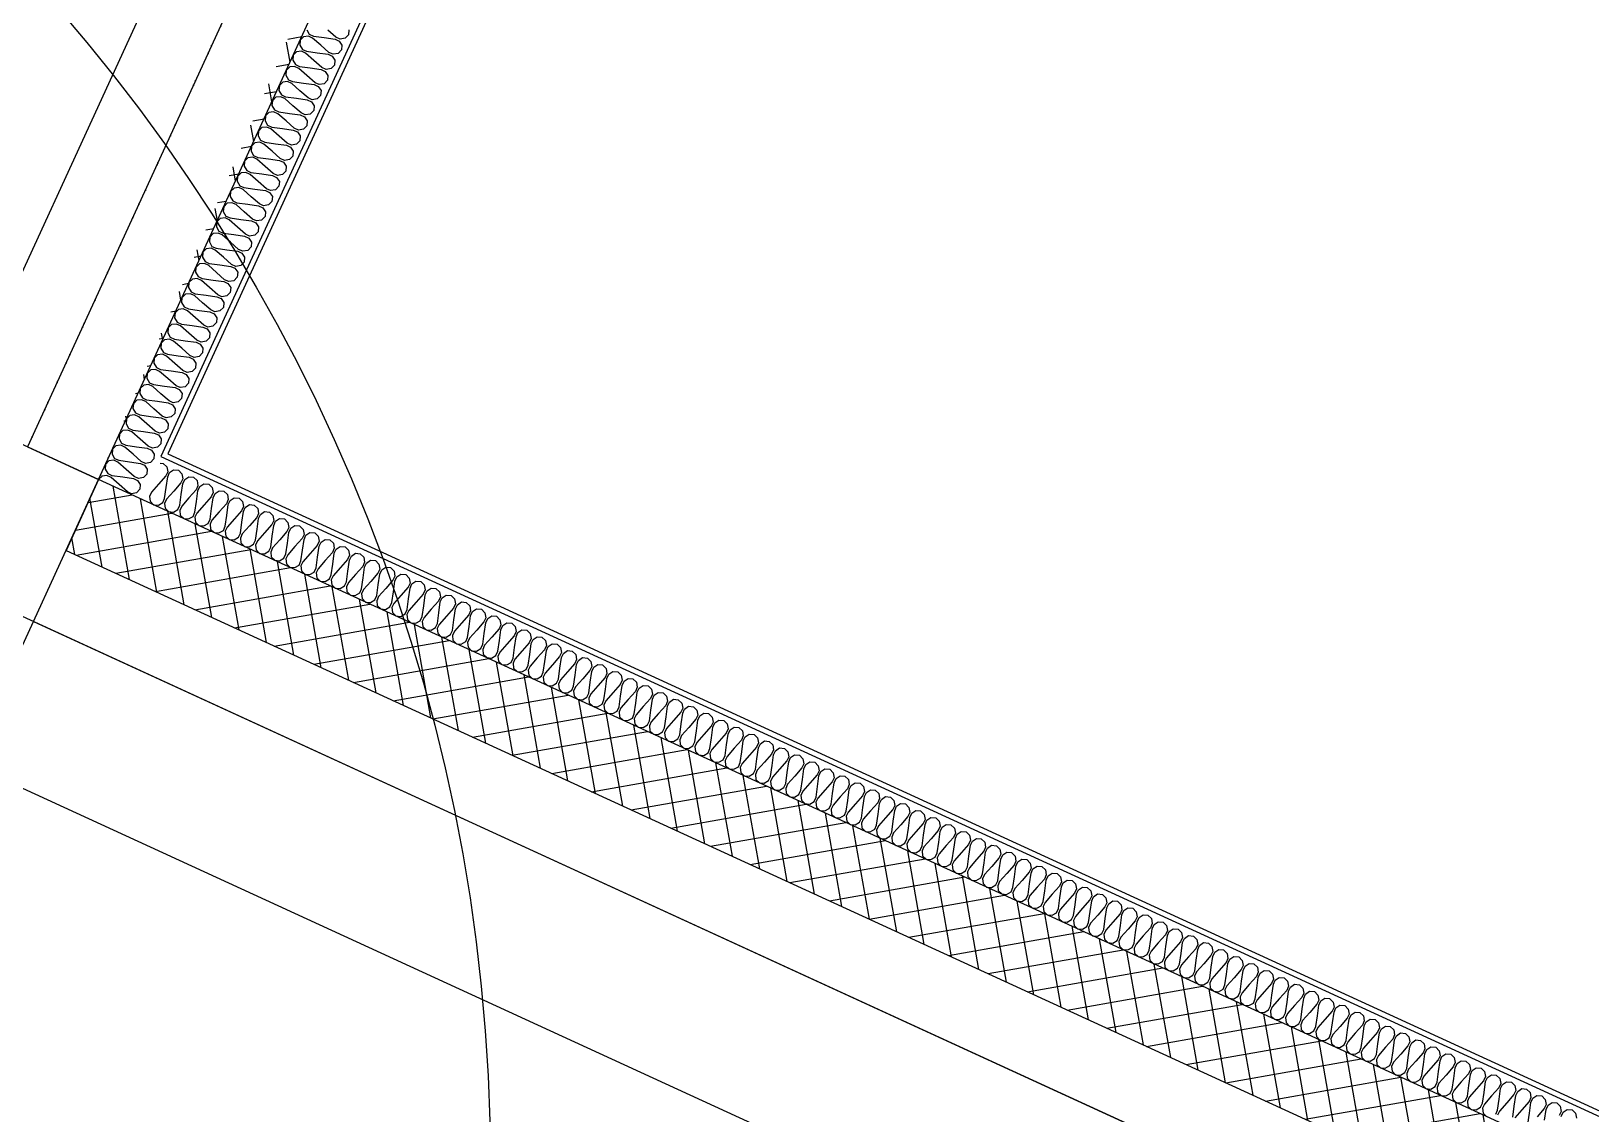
# Model space of a CAD drawing. Header units: millimetres. Extents: x -21000 to 567700, y 435000 to 850800.
# Drawn here: x 30918 to 33912, y 694439 to 696517 of the extents above; entities that cross this region are included whole.
import ezdxf
from ezdxf.xclip import XClip

# ---------------------------------------------------------------- set-up
doc = ezdxf.new("R2010")
doc.units = ezdxf.units.MM
doc.header["$LTSCALE"] = 700
doc.header["$XCLIPFRAME"] = 2
doc.linetypes.add('AB_Pbase$0$AB_Pbase$0$CEN', pattern=[62, 60, -1, 0, -1])
doc.layers.get('0').update_dxf_attribs({"color": 2})
for name, color, linetype in [('AB_Pbase$0$AB_Pbase$0$CEN', 1, 'AB_Pbase$0$AB_Pbase$0$CEN'), ('AB_Pbase$0$AB_Pbase$0$FIN', 6, 'Continuous'), ('AB_Pbase$0$AB_Pbase$0$INS', 8, 'Continuous'), ('AB_Pbase$0$HAT', 8, 'Continuous'), ('AB_Pbase$0$INS', 8, 'Continuous'), ('AB_Pbase$0$WAL', 3, 'Continuous'), ('AB_Pbase$0$세대창고area', 101, 'Continuous')]:
    doc.layers.add(name, color=color, linetype=linetype)

# ---------------------------------------------------------------- blocks, each defined once
blk = doc.blocks.new('AB_Pbase$0$AB_Pbase_지하1층_골조')
blk.add_line((30251.5, 695361.3), (39703.9, 691024))
for points in [[(33360.1, 701416.6), (30774.4, 695781.5)], [(30922, 695383.7), (39829, 691296.7)]]:
    blk.add_lwpolyline(points)
blk.add_lwpolyline([(30796.8, 695111.1), (31047.1, 695656.4), (30501.7, 695906.6), (30251.5, 695361.3)], close=True)
blk = doc.blocks.new('AB_Pbase')
at = {"layer": 'AB_Pbase$0$HAT'}
h = blk.add_hatch(dxfattribs=at)
h.set_pattern_fill('NET', color=256, scale=15, angle=100)
h.paths.add_polyline_path([(36540.9, 707988.9), (36677.2, 707926.4), (39221.2, 713470.6), (39084.9, 713533.1)], flags=17)
h.paths.add_polyline_path([(36427, 707381), (36290.6, 707443.6), (33746.7, 701899.4), (33883, 701836.8)], flags=17)
edge = h.paths.add_edge_path()
edge.add_line((44631.6, 725621.3), (44767.9, 725558.7))
edge.add_line((44767.9, 725558.7), (42265.6, 720105.4))
edge.add_line((42265.6, 720105.4), (42129.3, 720168))
edge.add_line((42129.3, 720168), (44631.6, 725621.3))
edge.add_line((41879.1, 719622.6), (39335.1, 714078.4))
edge.add_line((39335.1, 714078.4), (39471.4, 714015.9))
edge.add_line((39471.4, 714015.9), (42015.4, 719560.1))
edge.add_line((33632.8, 701291.5), (31047.1, 695656.4))
edge.add_line((31047.1, 695656.4), (33496.4, 701354.1))
edge.add_line((33496.4, 701354.1), (30910.7, 695719))
h = blk.add_hatch(dxfattribs=at)
h.set_pattern_fill('NET', color=256, scale=15, angle=100)
h.paths.add_polyline_path([(30984.5, 695520.1), (39891.6, 691433), (39954.1, 691569.4), (31047.1, 695656.4)])
at = {"layer": 'AB_Pbase$0$AB_Pbase$0$CEN'}
for p, q in [((48643.3, 734723.8), (30212, 694556)), ((28530, 696481.3), (42347.5, 690141.1))]:
    blk.add_line(p, q, dxfattribs=at)
at = {"layer": 'AB_Pbase$0$AB_Pbase$0$FIN'}
for points in [[(46517.9, 729156.7), (31166.4, 695700.7), (40000.8, 691647), (42548.9, 697200.3)], [(46527, 729152.6), (31179.7, 695705.6), (39995.9, 691660.2), (42539.8, 697204.4)]]:
    blk.add_lwpolyline(points, dxfattribs=at)
at = {"layer": 'AB_Pbase$0$AB_Pbase$0$INS'}
for points in [[(31165.4, 695687.9), (31171.3, 695687.4), (31178, 695680.8), (31179.7, 695671.2), (31176.1, 695663.2), (31162.3, 695647.6), (31148.5, 695631.9), (31144.8, 695623.9), (31145.8, 695614.6), (31152.5, 695608), (31161.8, 695607.3), (31170.3, 695612.2), (31173.9, 695620.2), (31176.8, 695640.9), (31179.7, 695661.6), (31183.4, 695669.6), (31191.1, 695674.8), (31200.4, 695674.1), (31207.1, 695667.5), (31208.8, 695657.9), (31205.2, 695649.9), (31191.4, 695634.2), (31177.6, 695618.5), (31173.9, 695610.5), (31174.9, 695601.3), (31181.6, 695594.7), (31190.9, 695593.9), (31199.3, 695598.9), (31203, 695606.9), (31205.9, 695627.5), (31208.8, 695648.2), (31212.5, 695656.2), (31220.2, 695661.5), (31229.5, 695660.7), (31236.2, 695654.2), (31237.9, 695644.5), (31234.2, 695636.5), (31220.4, 695620.9), (31206.7, 695605.2), (31203, 695597.2), (31204, 695587.9), (31210.7, 695581.3), (31220, 695580.6), (31228.4, 695585.5), (31232.1, 695593.5), (31235, 695614.2), (31237.9, 695634.9), (31241.5, 695642.9), (31249.2, 695648.1), (31258.6, 695647.4), (31265.2, 695640.8), (31267, 695631.2), (31263.3, 695623.2), (31249.5, 695607.5), (31235.7, 695591.8), (31232.1, 695583.9), (31233.1, 695574.6), (31239.8, 695568), (31249.1, 695567.2), (31257.5, 695572.2), (31261.2, 695580.2), (31264.1, 695600.9), (31267, 695621.5), (31270.6, 695629.5), (31278.3, 695634.8), (31287.7, 695634), (31294.3, 695627.5), (31296.1, 695617.9), (31292.4, 695609.9), (31278.6, 695594.2), (31264.8, 695578.5), (31261.2, 695570.5), (31262.2, 695561.2), (31268.8, 695554.7), (31278.2, 695553.9), (31286.6, 695558.8), (31290.3, 695566.8), (31293.2, 695587.5), (31296, 695608.2), (31299.7, 695616.2), (31307.4, 695621.5), (31316.7, 695620.7), (31323.4, 695614.1), (31325.2, 695604.5), (31321.5, 695596.5), (31307.7, 695580.8), (31293.9, 695565.2), (31290.2, 695557.2), (31291.3, 695547.9), (31297.9, 695541.3), (31307.3, 695540.5), (31315.7, 695545.5), (31319.4, 695553.5), (31322.2, 695574.2), (31325.1, 695594.8), (31328.8, 695602.8), (31336.5, 695608.1), (31345.8, 695607.3), (31352.5, 695600.8), (31354.3, 695591.2), (31350.6, 695583.2), (31336.8, 695567.5), (31323, 695551.8), (31319.3, 695543.8), (31320.3, 695534.5), (31327, 695528), (31336.3, 695527.2), (31344.8, 695532.1), (31348.4, 695540.1), (31351.3, 695560.8), (31354.2, 695581.5), (31357.9, 695589.5), (31365.6, 695594.8), (31374.9, 695594), (31381.6, 695587.4), (31383.3, 695577.8), (31379.7, 695569.8), (31365.9, 695554.1), (31352.1, 695538.5), (31348.4, 695530.5), (31349.4, 695521.2), (31356.1, 695514.6), (31365.4, 695513.9), (31373.9, 695518.8), (31377.5, 695526.8), (31380.4, 695547.5), (31383.3, 695568.2), (31387, 695576.1), (31394.7, 695581.4), (31404, 695580.7), (31410.7, 695574.1), (31412.4, 695564.5), (31408.7, 695556.5), (31395, 695540.8), (31381.2, 695525.1), (31377.5, 695517.1), (31378.5, 695507.9), (31385.2, 695501.3), (31394.5, 695500.5), (31402.9, 695505.4), (31406.6, 695513.4), (31409.5, 695534.1), (31412.4, 695554.8), (31416.1, 695562.8), (31423.8, 695568.1), (31433.1, 695567.3), (31439.7, 695560.7), (31441.5, 695551.1), (31437.8, 695543.1), (31424, 695527.5), (31410.2, 695511.8), (31406.6, 695503.8), (31407.6, 695494.5), (31414.3, 695487.9), (31423.6, 695487.2), (31432, 695492.1), (31435.7, 695500.1), (31438.6, 695520.8), (31441.5, 695541.5), (31445.1, 695549.5), (31452.8, 695554.7), (31462.2, 695554), (31468.8, 695547.4), (31470.6, 695537.8), (31466.9, 695529.8), (31453.1, 695514.1), (31439.3, 695498.4), (31435.7, 695490.4), (31436.7, 695481.2), (31443.3, 695474.6), (31452.7, 695473.8), (31461.1, 695478.8), (31464.8, 695486.8), (31467.7, 695507.4), (31470.6, 695528.1), (31474.2, 695536.1), (31481.9, 695541.4), (31491.3, 695540.6), (31497.9, 695534), (31499.7, 695524.4), (31496, 695516.4), (31482.2, 695500.8), (31468.4, 695485.1), (31464.7, 695477.1), (31465.8, 695467.8), (31472.4, 695461.2), (31481.8, 695460.5), (31490.2, 695465.4), (31493.9, 695473.4), (31496.7, 695494.1), (31499.6, 695514.8), (31503.3, 695522.8), (31511, 695528), (31520.3, 695527.3), (31527, 695520.7), (31528.8, 695511.1), (31525.1, 695503.1), (31511.3, 695487.4), (31497.5, 695471.7), (31493.8, 695463.7), (31494.9, 695454.5), (31501.5, 695447.9), (31510.9, 695447.1), (31519.3, 695452.1), (31522.9, 695460.1), (31525.8, 695480.7), (31528.7, 695501.4), (31532.4, 695509.4), (31540.1, 695514.7), (31549.4, 695513.9), (31556.1, 695507.4), (31557.8, 695497.7), (31554.2, 695489.7), (31540.4, 695474.1), (31526.6, 695458.4), (31522.9, 695450.4), (31523.9, 695441.1), (31530.6, 695434.5), (31539.9, 695433.8), (31548.4, 695438.7), (31552, 695446.7), (31554.9, 695467.4), (31557.8, 695488.1), (31561.5, 695496.1), (31569.2, 695501.3), (31578.5, 695500.6), (31585.2, 695494), (31586.9, 695484.4), (31583.3, 695476.4), (31569.5, 695460.7), (31555.7, 695445), (31552, 695437.1), (31553, 695427.8), (31559.7, 695421.2), (31569, 695420.4), (31577.4, 695425.4), (31581.1, 695433.4), (31584, 695454.1), (31586.9, 695474.7), (31590.6, 695482.7), (31598.3, 695488), (31607.6, 695487.2), (31614.3, 695480.7), (31616, 695471.1), (31612.3, 695463.1), (31598.5, 695447.4), (31584.8, 695431.7), (31581.1, 695423.7), (31582.1, 695414.4), (31588.8, 695407.9), (31598.1, 695407.1), (31606.5, 695412), (31610.2, 695420), (31613.1, 695440.7), (31616, 695461.4), (31619.6, 695469.4), (31627.3, 695474.7), (31636.7, 695473.9), (31643.3, 695467.3), (31645.1, 695457.7), (31641.4, 695449.7), (31627.6, 695434), (31613.8, 695418.4), (31610.2, 695410.4), (31611.2, 695401.1), (31617.9, 695394.5), (31627.2, 695393.7), (31635.6, 695398.7), (31639.3, 695406.7), (31642.2, 695427.4), (31645.1, 695448), (31648.7, 695456), (31656.4, 695461.3), (31665.8, 695460.5), (31672.4, 695454), (31674.2, 695444.4), (31670.5, 695436.4), (31656.7, 695420.7), (31642.9, 695405), (31639.2, 695397), (31640.3, 695387.7), (31646.9, 695381.2), (31656.3, 695380.4), (31664.7, 695385.3), (31668.4, 695393.3), (31671.3, 695414), (31674.1, 695434.7), (31677.8, 695442.7), (31685.5, 695448), (31694.8, 695447.2), (31701.5, 695440.6), (31703.3, 695431), (31699.6, 695423), (31685.8, 695407.3), (31672, 695391.7), (31668.3, 695383.7), (31669.4, 695374.4), (31676, 695367.8), (31685.4, 695367.1), (31693.8, 695372), (31697.5, 695380), (31700.3, 695400.7), (31703.2, 695421.3), (31706.9, 695429.3), (31714.6, 695434.6), (31723.9, 695433.9), (31730.6, 695427.3), (31732.3, 695417.7), (31728.7, 695409.7), (31714.9, 695394), (31701.1, 695378.3), (31697.4, 695370.3), (31698.4, 695361.1), (31705.1, 695354.5), (31714.4, 695353.7), (31722.9, 695358.6), (31726.5, 695366.6), (31729.4, 695387.3), (31732.3, 695408), (31736, 695416), (31743.7, 695421.3), (31753, 695420.5), (31759.7, 695413.9), (31761.4, 695404.3), (31757.8, 695396.3), (31744, 695380.7), (31730.2, 695365), (31726.5, 695357), (31727.5, 695347.7), (31734.2, 695341.1), (31743.5, 695340.4), (31752, 695345.3), (31755.6, 695353.3), (31758.5, 695374), (31761.4, 695394.7), (31765.1, 695402.7), (31772.8, 695407.9), (31782.1, 695407.2), (31788.8, 695400.6), (31790.5, 695391), (31786.8, 695383), (31773.1, 695367.3), (31759.3, 695351.6), (31755.6, 695343.6), (31756.6, 695334.4), (31763.3, 695327.8), (31772.6, 695327), (31781, 695332), (31784.7, 695340), (31787.6, 695360.6), (31790.5, 695381.3), (31794.2, 695389.3), (31801.8, 695394.6), (31811.2, 695393.8), (31817.8, 695387.2), (31819.6, 695377.6), (31815.9, 695369.6), (31802.1, 695354), (31788.3, 695338.3), (31784.7, 695330.3), (31785.7, 695321), (31792.4, 695314.4), (31801.7, 695313.7), (31810.1, 695318.6), (31813.8, 695326.6), (31816.7, 695347.3), (31819.6, 695368), (31823.2, 695376), (31830.9, 695381.2), (31840.3, 695380.5), (31846.9, 695373.9), (31848.7, 695364.3), (31845, 695356.3), (31831.2, 695340.6), (31817.4, 695324.9), (31813.8, 695316.9), (31814.8, 695307.7), (31821.4, 695301.1), (31830.8, 695300.3), (31839.2, 695305.3), (31842.9, 695313.3), (31845.8, 695333.9), (31848.6, 695354.6), (31852.3, 695362.6), (31860, 695367.9), (31869.4, 695367.1), (31876, 695360.5), (31877.8, 695350.9), (31874.1, 695342.9), (31860.3, 695327.3), (31846.5, 695311.6), (31842.8, 695303.6), (31843.9, 695294.3), (31850.5, 695287.7), (31859.9, 695287), (31868.3, 695291.9), (31872, 695299.9), (31874.8, 695320.6), (31877.7, 695341.3), (31881.4, 695349.3), (31889.1, 695354.5), (31898.4, 695353.8), (31905.1, 695347.2), (31906.9, 695337.6), (31903.2, 695329.6), (31889.4, 695313.9), (31875.6, 695298.2), (31871.9, 695290.3), (31872.9, 695281), (31879.6, 695274.4), (31888.9, 695273.6), (31897.4, 695278.6), (31901, 695286.6), (31903.9, 695307.3), (31906.8, 695327.9), (31910.5, 695335.9), (31918.2, 695341.2), (31927.5, 695340.4), (31934.2, 695333.9), (31935.9, 695324.3), (31932.3, 695316.3), (31918.5, 695300.6), (31904.7, 695284.9), (31901, 695276.9), (31902, 695267.6), (31908.7, 695261.1), (31918, 695260.3), (31926.5, 695265.2), (31930.1, 695273.2), (31933, 695293.9), (31935.9, 695314.6), (31939.6, 695322.6), (31947.3, 695327.9), (31956.6, 695327.1), (31963.3, 695320.5), (31965, 695310.9), (31961.4, 695302.9), (31947.6, 695287.2), (31933.8, 695271.6), (31930.1, 695263.6), (31931.1, 695254.3), (31937.8, 695247.7), (31947.1, 695246.9), (31955.5, 695251.9), (31959.2, 695259.9), (31962.1, 695280.6), (31965, 695301.2), (31968.7, 695309.2), (31976.4, 695314.5), (31985.7, 695313.7), (31992.4, 695307.2), (31994.1, 695297.6), (31990.4, 695289.6), (31976.6, 695273.9), (31962.8, 695258.2), (31959.2, 695250.2), (31960.2, 695240.9), (31966.9, 695234.4), (31976.2, 695233.6), (31984.6, 695238.5), (31988.3, 695246.5), (31991.2, 695267.2), (31994.1, 695287.9), (31997.7, 695295.9), (32005.4, 695301.2), (32014.8, 695300.4), (32021.4, 695293.8), (32023.2, 695284.2), (32019.5, 695276.2), (32005.7, 695260.5), (31991.9, 695244.9), (31988.3, 695236.9), (31989.3, 695227.6), (31996, 695221), (32005.3, 695220.3), (32013.7, 695225.2), (32017.4, 695233.2), (32020.3, 695253.9), (32023.2, 695274.5), (32026.8, 695282.5), (32034.5, 695287.8), (32043.9, 695287.1), (32050.5, 695280.5), (32052.3, 695270.9), (32048.6, 695262.9), (32034.8, 695247.2), (32021, 695231.5), (32017.3, 695223.5), (32018.4, 695214.3), (32025, 695207.7), (32034.4, 695206.9), (32042.8, 695211.8), (32046.5, 695219.8), (32049.4, 695240.5), (32052.2, 695261.2), (32055.9, 695269.2), (32063.6, 695274.5), (32072.9, 695273.7), (32079.6, 695267.1), (32081.4, 695257.5), (32077.7, 695249.5), (32063.9, 695233.9), (32050.1, 695218.2), (32046.4, 695210.2), (32047.5, 695200.9), (32054.1, 695194.3), (32063.5, 695193.6), (32071.9, 695198.5), (32075.5, 695206.5), (32078.4, 695227.2), (32081.3, 695247.9), (32085, 695255.9), (32092.7, 695261.1), (32102, 695260.4), (32108.7, 695253.8), (32110.4, 695244.2), (32106.8, 695236.2), (32093, 695220.5), (32079.2, 695204.8), (32075.5, 695196.8), (32076.5, 695187.6), (32083.2, 695181), (32092.5, 695180.2), (32101, 695185.2), (32104.6, 695193.2), (32107.5, 695213.8), (32110.4, 695234.5), (32114.1, 695242.5), (32121.8, 695247.8), (32131.1, 695247), (32137.8, 695240.4), (32139.5, 695230.8), (32135.9, 695222.8), (32122.1, 695207.2), (32108.3, 695191.5), (32104.6, 695183.5), (32105.6, 695174.2), (32112.3, 695167.6), (32121.6, 695166.9), (32130, 695171.8), (32133.7, 695179.8), (32136.6, 695200.5), (32139.5, 695221.2), (32143.2, 695229.2), (32150.9, 695234.4), (32160.2, 695233.7), (32166.9, 695227.1), (32168.6, 695217.5), (32164.9, 695209.5), (32151.1, 695193.8), (32137.4, 695178.1), (32133.7, 695170.1), (32134.7, 695160.9), (32141.4, 695154.3), (32150.7, 695153.5), (32159.1, 695158.5), (32162.8, 695166.5), (32165.7, 695187.1), (32168.6, 695207.8), (32172.2, 695215.8), (32179.9, 695221.1), (32189.3, 695220.3), (32195.9, 695213.7), (32197.7, 695204.1), (32194, 695196.1), (32180.2, 695180.5), (32166.4, 695164.8), (32162.8, 695156.8), (32163.8, 695147.5), (32170.5, 695140.9), (32179.8, 695140.2), (32188.2, 695145.1), (32191.9, 695153.1), (32194.8, 695173.8), (32197.7, 695194.5), (32201.3, 695202.5), (32209, 695207.7), (32218.4, 695207), (32225, 695200.4), (32226.8, 695190.8), (32223.1, 695182.8), (32209.3, 695167.1), (32195.5, 695151.4), (32191.9, 695143.5), (32192.9, 695134.2), (32199.5, 695127.6), (32208.9, 695126.8), (32217.3, 695131.8), (32221, 695139.8), (32223.9, 695160.5), (32226.7, 695181.1), (32230.4, 695189.1), (32238.1, 695194.4), (32247.4, 695193.6), (32254.1, 695187.1), (32255.9, 695177.5), (32252.2, 695169.5), (32238.4, 695153.8), (32224.6, 695138.1), (32220.9, 695130.1), (32222, 695120.8), (32228.6, 695114.3), (32238, 695113.5), (32246.4, 695118.4), (32250.1, 695126.4), (32252.9, 695147.1), (32255.8, 695167.8), (32259.5, 695175.8), (32267.2, 695181.1), (32276.5, 695180.3), (32283.2, 695173.7), (32284.9, 695164.1), (32281.3, 695156.1), (32267.5, 695140.4), (32253.7, 695124.8), (32250, 695116.8), (32251, 695107.5), (32257.7, 695100.9), (32267, 695100.1), (32275.5, 695105.1), (32279.1, 695113.1), (32282, 695133.8), (32284.9, 695154.4), (32288.6, 695162.4), (32296.3, 695167.7), (32305.6, 695166.9), (32312.3, 695160.4), (32314, 695150.8), (32310.4, 695142.8), (32296.6, 695127.1), (32282.8, 695111.4), (32279.1, 695103.4), (32280.1, 695094.1), (32286.8, 695087.6), (32296.1, 695086.8), (32304.6, 695091.7), (32308.2, 695099.7), (32311.1, 695120.4), (32314, 695141.1), (32317.7, 695149.1), (32325.4, 695154.4), (32334.7, 695153.6), (32341.4, 695147), (32343.1, 695137.4), (32339.4, 695129.4), (32325.7, 695113.7), (32311.9, 695098.1), (32308.2, 695090.1), (32309.2, 695080.8), (32315.9, 695074.2), (32325.2, 695073.5), (32333.6, 695078.4), (32337.3, 695086.4), (32340.2, 695107.1), (32343.1, 695127.7), (32346.8, 695135.7), (32354.5, 695141), (32363.8, 695140.3), (32370.4, 695133.7), (32372.2, 695124.1), (32368.5, 695116.1), (32354.7, 695100.4), (32340.9, 695084.7), (32337.3, 695076.7), (32338.3, 695067.4), (32345, 695060.9), (32354.3, 695060.1), (32362.7, 695065), (32366.4, 695073), (32369.3, 695093.7), (32372.2, 695114.4), (32375.8, 695122.4), (32383.5, 695127.7), (32392.9, 695126.9), (32399.5, 695120.3), (32401.3, 695110.7), (32397.6, 695102.7), (32383.8, 695087.1), (32370, 695071.4), (32366.4, 695063.4), (32367.4, 695054.1), (32374, 695047.5), (32383.4, 695046.8), (32391.8, 695051.7), (32395.5, 695059.7), (32398.4, 695080.4), (32401.3, 695101.1), (32404.9, 695109.1), (32412.6, 695114.3), (32422, 695113.6), (32428.6, 695107), (32430.4, 695097.4), (32426.7, 695089.4), (32412.9, 695073.7), (32399.1, 695058), (32395.4, 695050), (32396.5, 695040.8), (32403.1, 695034.2), (32412.5, 695033.4), (32420.9, 695038.4), (32424.6, 695046.4), (32427.4, 695067), (32430.3, 695087.7), (32434, 695095.7), (32441.7, 695101), (32451, 695100.2), (32457.7, 695093.6), (32459.5, 695084), (32455.8, 695076), (32442, 695060.4), (32428.2, 695044.7), (32424.5, 695036.7), (32425.6, 695027.4), (32432.2, 695020.8), (32441.5, 695020.1), (32450, 695025), (32453.6, 695033), (32456.5, 695053.7), (32459.4, 695074.4), (32463.1, 695082.4), (32470.8, 695087.6), (32480.1, 695086.9), (32486.8, 695080.3), (32488.5, 695070.7), (32484.9, 695062.7), (32471.1, 695047), (32457.3, 695031.3), (32453.6, 695023.3), (32454.6, 695014.1), (32461.3, 695007.5), (32470.6, 695006.7), (32479.1, 695011.7), (32482.7, 695019.7), (32485.6, 695040.3), (32488.5, 695061), (32492.2, 695069), (32499.9, 695074.3), (32509.2, 695073.5), (32515.9, 695066.9), (32517.6, 695057.3), (32514, 695049.3), (32500.2, 695033.7), (32486.4, 695018), (32482.7, 695010), (32483.7, 695000.7), (32490.4, 694994.1), (32499.7, 694993.4), (32508.1, 694998.3), (32511.8, 695006.3), (32514.7, 695027), (32517.6, 695047.7), (32521.3, 695055.7), (32529, 695060.9), (32538.3, 695060.2), (32545, 695053.6), (32546.7, 695044), (32543, 695036), (32529.2, 695020.3), (32515.4, 695004.6), (32511.8, 694996.6), (32512.8, 694987.4), (32519.5, 694980.8), (32528.8, 694980), (32537.2, 694985), (32540.9, 694993), (32543.8, 695013.7), (32546.7, 695034.3), (32550.3, 695042.3), (32558, 695047.6), (32567.4, 695046.8), (32574, 695040.3), (32575.8, 695030.7), (32572.1, 695022.7), (32558.3, 695007), (32544.5, 694991.3), (32540.9, 694983.3), (32541.9, 694974), (32548.6, 694967.5), (32557.9, 694966.7), (32566.3, 694971.6), (32570, 694979.6), (32572.9, 695000.3), (32575.8, 695021), (32579.4, 695029), (32587.1, 695034.3), (32596.5, 695033.5), (32603.1, 695026.9), (32604.9, 695017.3), (32601.2, 695009.3), (32587.4, 694993.6), (32573.6, 694978), (32569.9, 694970), (32571, 694960.7), (32577.6, 694954.1), (32587, 694953.3), (32595.4, 694958.3), (32599.1, 694966.3), (32602, 694987), (32604.8, 695007.6), (32608.5, 695015.6), (32616.2, 695020.9), (32625.5, 695020.1), (32632.2, 695013.6), (32634, 695004), (32630.3, 694996), (32616.5, 694980.3), (32602.7, 694964.6), (32599, 694956.6), (32600.1, 694947.3), (32606.7, 694940.8), (32616.1, 694940), (32624.5, 694944.9), (32628.2, 694952.9), (32631, 694973.6), (32633.9, 694994.3), (32637.6, 695002.3), (32645.3, 695007.6), (32654.6, 695006.8), (32661.3, 695000.2), (32663, 694990.6), (32659.4, 694982.6), (32645.6, 694966.9), (32631.8, 694951.3), (32628.1, 694943.3), (32629.1, 694934), (32635.8, 694927.4), (32645.1, 694926.7), (32653.6, 694931.6), (32657.2, 694939.6), (32660.1, 694960.3), (32663, 694980.9), (32666.7, 694988.9), (32674.4, 694994.2), (32683.7, 694993.5), (32690.4, 694986.9), (32692.1, 694977.3), (32688.5, 694969.3), (32674.7, 694953.6), (32660.9, 694937.9), (32657.2, 694929.9), (32658.2, 694920.6), (32664.9, 694914.1), (32674.2, 694913.3), (32682.6, 694918.2), (32686.3, 694926.2), (32689.2, 694946.9), (32692.1, 694967.6), (32695.8, 694975.6), (32703.5, 694980.9), (32712.8, 694980.1), (32719.5, 694973.5), (32721.2, 694963.9), (32717.5, 694955.9), (32703.7, 694940.3), (32690, 694924.6), (32686.3, 694916.6), (32687.3, 694907.3), (32694, 694900.7), (32703.3, 694900), (32711.7, 694904.9), (32715.4, 694912.9), (32718.3, 694933.6), (32721.2, 694954.3), (32724.8, 694962.3), (32732.5, 694967.5), (32741.9, 694966.8), (32748.5, 694960.2), (32750.3, 694950.6), (32746.6, 694942.6), (32732.8, 694926.9), (32719, 694911.2), (32715.4, 694903.2), (32716.4, 694894), (32723.1, 694887.4), (32732.4, 694886.6), (32740.8, 694891.6), (32744.5, 694899.6), (32747.4, 694920.2), (32750.3, 694940.9), (32753.9, 694948.9), (32761.6, 694954.2), (32771, 694953.4), (32777.6, 694946.8), (32779.4, 694937.2), (32775.7, 694929.2), (32761.9, 694913.6), (32748.1, 694897.9), (32744.5, 694889.9), (32745.5, 694880.6), (32752.1, 694874), (32761.5, 694873.3), (32769.9, 694878.2), (32773.6, 694886.2), (32776.5, 694906.9), (32779.3, 694927.6), (32783, 694935.6), (32790.7, 694940.8), (32800, 694940.1), (32806.7, 694933.5), (32808.5, 694923.9), (32804.8, 694915.9), (32791, 694900.2), (32777.2, 694884.5), (32773.5, 694876.5), (32774.6, 694867.3), (32781.2, 694860.7), (32790.6, 694859.9), (32799, 694864.9), (32802.7, 694872.9), (32805.5, 694893.5), (32808.4, 694914.2), (32812.1, 694922.2), (32819.8, 694927.5), (32829.1, 694926.7), (32835.8, 694920.1), (32837.6, 694910.5), (32833.9, 694902.5), (32820.1, 694886.9), (32806.3, 694871.2), (32802.6, 694863.2), (32803.6, 694853.9), (32810.3, 694847.3), (32819.6, 694846.6), (32828.1, 694851.5), (32831.7, 694859.5), (32834.6, 694880.2), (32837.5, 694900.9), (32841.2, 694908.9), (32848.9, 694914.1), (32858.2, 694913.4), (32864.9, 694906.8), (32866.6, 694897.2), (32863, 694889.2), (32849.2, 694873.5), (32835.4, 694857.8), (32831.7, 694849.8), (32832.7, 694840.6), (32839.4, 694834), (32848.7, 694833.2), (32857.2, 694838.2), (32860.8, 694846.2), (32863.7, 694866.9), (32866.6, 694887.5), (32870.3, 694895.5), (32878, 694900.8), (32887.3, 694900), (32894, 694893.5), (32895.7, 694883.9), (32892, 694875.9), (32878.3, 694860.2), (32864.5, 694844.5), (32860.8, 694836.5), (32861.8, 694827.2), (32868.5, 694820.7), (32877.8, 694819.9), (32886.2, 694824.8), (32889.9, 694832.8), (32892.8, 694853.5), (32895.7, 694874.2), (32899.4, 694882.2), (32907.1, 694887.5), (32916.4, 694886.7), (32923.1, 694880.1), (32924.8, 694870.5), (32921.1, 694862.5), (32907.3, 694846.8), (32893.5, 694831.2), (32889.9, 694823.2), (32890.9, 694813.9), (32897.6, 694807.3), (32906.9, 694806.5), (32915.3, 694811.5), (32919, 694819.5), (32921.9, 694840.2), (32924.8, 694860.8), (32928.4, 694868.8), (32936.1, 694874.1), (32945.5, 694873.3), (32952.1, 694866.8), (32953.9, 694857.2), (32950.2, 694849.2), (32936.4, 694833.5), (32922.6, 694817.8), (32919, 694809.8), (32920, 694800.5), (32926.6, 694794), (32936, 694793.2), (32944.4, 694798.1), (32948.1, 694806.1), (32951, 694826.8), (32953.9, 694847.5), (32957.5, 694855.5), (32965.2, 694860.8), (32974.6, 694860), (32981.2, 694853.4), (32983, 694843.8), (32979.3, 694835.8), (32965.5, 694820.1), (32951.7, 694804.5), (32948, 694796.5), (32949.1, 694787.2), (32955.7, 694780.6), (32965.1, 694779.9), (32973.5, 694784.8), (32977.2, 694792.8), (32980, 694813.5), (32982.9, 694834.1), (32986.6, 694842.1), (32994.3, 694847.4), (33003.6, 694846.7), (33010.3, 694840.1), (33012.1, 694830.5), (33008.4, 694822.5), (32994.6, 694806.8), (32980.8, 694791.1), (32977.1, 694783.1), (32978.2, 694773.8), (32984.8, 694767.3), (32994.2, 694766.5), (33002.6, 694771.4), (33006.2, 694779.4), (33009.1, 694800.1), (33012, 694820.8), (33015.7, 694828.8), (33023.4, 694834.1), (33032.7, 694833.3), (33039.4, 694826.7), (33041.1, 694817.1), (33037.5, 694809.1), (33023.7, 694793.4), (33009.9, 694777.8), (33006.2, 694769.8), (33007.2, 694760.5), (33013.9, 694753.9), (33023.2, 694753.2), (33031.7, 694758.1), (33035.3, 694766.1), (33038.2, 694786.8), (33041.1, 694807.5), (33044.8, 694815.5), (33052.5, 694820.7), (33061.8, 694820), (33068.5, 694813.4), (33070.2, 694803.8), (33066.6, 694795.8), (33052.8, 694780.1), (33039, 694764.4), (33035.3, 694756.4), (33036.3, 694747.2), (33043, 694740.6), (33052.3, 694739.8), (33060.7, 694744.8), (33064.4, 694752.8), (33067.3, 694773.4), (33070.2, 694794.1), (33073.9, 694802.1), (33081.6, 694807.4), (33090.9, 694806.6), (33097.6, 694800), (33099.3, 694790.4), (33095.6, 694782.4), (33081.8, 694766.8), (33068.1, 694751.1), (33064.4, 694743.1), (33065.4, 694733.8), (33072.1, 694727.2), (33081.4, 694726.5), (33089.8, 694731.4), (33093.5, 694739.4), (33096.4, 694760.1), (33099.3, 694780.8), (33102.9, 694788.8), (33110.6, 694794), (33120, 694793.3), (33126.6, 694786.7), (33128.4, 694777.1), (33124.7, 694769.1), (33110.9, 694753.4), (33097.1, 694737.7), (33093.5, 694729.7), (33094.5, 694720.5), (33101.2, 694713.9), (33110.5, 694713.1), (33118.9, 694718.1), (33122.6, 694726.1), (33125.5, 694746.7), (33128.4, 694767.4), (33132, 694775.4), (33139.7, 694780.7), (33149.1, 694779.9), (33155.7, 694773.3), (33157.5, 694763.7), (33153.8, 694755.7), (33140, 694740.1), (33126.2, 694724.4), (33122.5, 694716.4), (33123.6, 694707.1), (33130.2, 694700.5), (33139.6, 694699.8), (33148, 694704.7), (33151.7, 694712.7), (33154.6, 694733.4), (33157.4, 694754.1), (33161.1, 694762.1), (33168.8, 694767.3), (33178.1, 694766.6), (33184.8, 694760), (33186.6, 694750.4), (33182.9, 694742.4), (33169.1, 694726.7), (33155.3, 694711), (33151.6, 694703), (33152.7, 694693.8), (33159.3, 694687.2), (33168.7, 694686.4), (33177.1, 694691.4), (33180.8, 694699.4), (33183.6, 694720), (33186.5, 694740.7), (33190.2, 694748.7), (33197.9, 694754), (33207.2, 694753.2), (33213.9, 694746.7), (33215.6, 694737.1), (33212, 694729.1), (33198.2, 694713.4), (33184.4, 694697.7), (33180.7, 694689.7), (33181.7, 694680.4), (33188.4, 694673.9), (33197.7, 694673.1), (33206.2, 694678), (33209.8, 694686), (33212.7, 694706.7), (33215.6, 694727.4), (33219.3, 694735.4), (33227, 694740.7), (33236.3, 694739.9), (33243, 694733.3), (33244.7, 694723.7), (33241.1, 694715.7), (33227.3, 694700), (33213.5, 694684.4), (33209.8, 694676.4), (33210.8, 694667.1), (33217.5, 694660.5), (33226.8, 694659.7), (33235.3, 694664.7), (33238.9, 694672.7), (33241.8, 694693.4), (33244.7, 694714), (33248.4, 694722), (33256.1, 694727.3), (33265.4, 694726.5), (33272.1, 694720), (33273.8, 694710.4), (33270.1, 694702.4), (33256.4, 694686.7), (33242.6, 694671), (33238.9, 694663), (33239.9, 694653.7), (33246.6, 694647.2), (33255.9, 694646.4), (33264.3, 694651.3), (33268, 694659.3), (33270.9, 694680), (33273.8, 694700.7), (33277.5, 694708.7), (33285.1, 694714), (33294.5, 694713.2), (33301.1, 694706.6), (33302.9, 694697), (33299.2, 694689), (33285.4, 694673.3), (33271.6, 694657.7), (33268, 694649.7), (33269, 694640.4), (33275.7, 694633.8), (33285, 694633.1), (33293.4, 694638), (33297.1, 694646), (33300, 694666.7), (33302.9, 694687.3), (33306.5, 694695.3), (33314.2, 694700.6), (33323.6, 694699.9), (33330.2, 694693.3), (33332, 694683.7), (33328.3, 694675.7), (33314.5, 694660), (33300.7, 694644.3), (33297.1, 694636.3), (33298.1, 694627), (33304.7, 694620.5), (33314.1, 694619.7), (33322.5, 694624.6), (33326.2, 694632.6), (33329.1, 694653.3), (33331.9, 694674), (33335.6, 694682), (33343.3, 694687.3), (33352.7, 694686.5), (33359.3, 694679.9), (33361.1, 694670.3), (33357.4, 694662.3), (33343.6, 694646.6), (33329.8, 694631), (33326.1, 694623), (33327.2, 694613.7), (33333.8, 694607.1), (33343.2, 694606.4), (33351.6, 694611.3), (33355.3, 694619.3), (33358.1, 694640), (33361, 694660.7), (33364.7, 694668.7), (33372.4, 694673.9), (33381.7, 694673.2), (33388.4, 694666.6), (33390.2, 694657), (33386.5, 694649), (33372.7, 694633.3), (33358.9, 694617.6), (33355.2, 694609.6), (33356.3, 694600.4), (33362.9, 694593.8), (33372.2, 694593), (33380.7, 694598), (33384.3, 694606), (33387.2, 694626.6), (33390.1, 694647.3), (33393.8, 694655.3), (33401.5, 694660.6), (33410.8, 694659.8), (33417.5, 694653.2), (33419.2, 694643.6), (33415.6, 694635.6), (33401.8, 694620), (33388, 694604.3), (33384.3, 694596.3), (33385.3, 694587), (33392, 694580.4), (33401.3, 694579.7), (33409.8, 694584.6), (33413.4, 694592.6), (33416.3, 694613.3), (33419.2, 694634), (33422.9, 694642), (33430.6, 694647.2), (33439.9, 694646.5), (33446.6, 694639.9), (33448.3, 694630.3), (33444.7, 694622.3), (33430.9, 694606.6), (33417.1, 694590.9), (33413.4, 694582.9), (33414.4, 694573.7), (33421.1, 694567.1), (33430.4, 694566.3), (33438.8, 694571.3), (33442.5, 694579.3), (33445.4, 694599.9), (33448.3, 694620.6), (33452, 694628.6), (33459.7, 694633.9), (33469, 694633.1), (33475.7, 694626.5), (33477.4, 694616.9), (33473.7, 694608.9), (33459.9, 694593.3), (33446.1, 694577.6), (33442.5, 694569.6), (33443.5, 694560.3), (33450.2, 694553.7), (33459.5, 694553), (33467.9, 694557.9), (33471.6, 694565.9), (33474.5, 694586.6), (33477.4, 694607.3), (33481, 694615.3), (33488.7, 694620.5), (33498.1, 694619.8), (33504.7, 694613.2), (33506.5, 694603.6), (33502.8, 694595.6), (33489, 694579.9), (33475.2, 694564.2), (33471.6, 694556.2), (33472.6, 694547), (33479.3, 694540.4), (33488.6, 694539.6), (33497, 694544.6), (33500.7, 694552.6), (33503.6, 694573.2), (33506.5, 694593.9), (33510.1, 694601.9), (33517.8, 694607.2), (33527.2, 694606.4), (33533.8, 694599.9), (33535.6, 694590.3), (33531.9, 694582.3), (33518.1, 694566.6), (33504.3, 694550.9), (33500.6, 694542.9), (33501.7, 694533.6), (33508.3, 694527.1), (33517.7, 694526.3), (33526.1, 694531.2), (33529.8, 694539.2), (33532.7, 694559.9), (33535.5, 694580.6), (33539.2, 694588.6), (33546.9, 694593.9), (33556.2, 694593.1), (33562.9, 694586.5), (33564.7, 694576.9), (33561, 694568.9), (33547.2, 694553.2), (33533.4, 694537.6), (33529.7, 694529.6), (33530.8, 694520.3), (33537.4, 694513.7), (33546.8, 694512.9), (33555.2, 694517.9), (33558.8, 694525.9), (33561.7, 694546.6), (33564.6, 694567.2), (33568.3, 694575.2), (33576, 694580.5), (33585.3, 694579.7), (33592, 694573.2), (33593.7, 694563.6), (33590.1, 694555.6), (33576.3, 694539.9), (33562.5, 694524.2), (33558.8, 694516.2), (33559.8, 694506.9), (33566.5, 694500.4), (33575.8, 694499.6), (33584.3, 694504.5), (33587.9, 694512.5), (33590.8, 694533.2), (33593.7, 694553.9), (33597.4, 694561.9), (33605.1, 694567.2), (33614.4, 694566.4), (33621.1, 694559.8), (33622.8, 694550.2), (33619.2, 694542.2), (33605.4, 694526.5), (33591.6, 694510.9), (33587.9, 694502.9), (33588.9, 694493.6), (33595.6, 694487), (33604.9, 694486.3), (33613.3, 694491.2), (33617, 694499.2), (33619.9, 694519.9), (33622.8, 694540.5), (33626.5, 694548.5), (33634.2, 694553.8), (33643.5, 694553.1), (33650.2, 694546.5), (33651.9, 694536.9), (33648.2, 694528.9), (33634.4, 694513.2), (33620.7, 694497.5), (33617, 694489.5), (33618, 694480.2), (33624.7, 694473.7), (33634, 694472.9), (33642.4, 694477.8), (33646.1, 694485.8), (33649, 694506.5), (33651.9, 694527.2), (33655.5, 694535.2), (33663.2, 694540.5), (33672.6, 694539.7), (33679.2, 694533.1), (33681, 694523.5), (33677.3, 694515.5), (33663.5, 694499.8), (33649.7, 694484.2), (33646.1, 694476.2), (33647.1, 694466.9), (33653.8, 694460.3), (33663.1, 694459.6), (33671.5, 694464.5), (33675.2, 694472.5), (33678.1, 694493.2), (33681, 694513.9), (33684.6, 694521.9), (33692.3, 694527.1), (33701.7, 694526.4), (33708.3, 694519.8), (33710.1, 694510.2), (33706.4, 694502.2), (33692.6, 694486.5), (33678.8, 694470.8), (33675.2, 694462.8), (33676.2, 694453.6), (33682.8, 694447), (33692.2, 694446.2), (33700.6, 694451.2), (33704.3, 694459.2), (33707.2, 694479.8), (33710, 694500.5), (33713.7, 694508.5), (33721.4, 694513.8), (33730.7, 694513), (33737.4, 694506.4), (33739.2, 694496.8), (33735.5, 694488.8), (33721.7, 694473.2), (33707.9, 694457.5), (33704.2, 694449.5), (33705.3, 694440.2), (33711.9, 694433.6)], [(33729.7, 694437.8), (33733.4, 694445.8), (33736.2, 694466.5), (33739.1, 694487.2), (33742.8, 694495.2), (33750.5, 694500.4), (33759.8, 694499.7), (33766.5, 694493.1), (33768.2, 694483.5), (33764.6, 694475.5), (33750.8, 694459.8), (33737, 694444.1), (33733.3, 694436.1)], [(33762.4, 694432.5), (33765.3, 694453.1), (33768.2, 694473.8), (33771.9, 694481.8), (33779.6, 694487.1), (33788.9, 694486.3), (33795.6, 694479.7), (33797.3, 694470.1), (33793.7, 694462.1), (33779.9, 694446.5), (33766.1, 694430.8)], [(33791.5, 694419.1), (33794.4, 694439.8), (33797.3, 694460.5), (33801, 694468.5), (33808.7, 694473.7), (33818, 694473), (33824.7, 694466.4), (33826.4, 694456.8), (33822.7, 694448.8), (33809, 694433.1)], [(33823.5, 694426.4), (33826.4, 694447.1), (33830.1, 694455.1), (33837.8, 694460.4), (33847.1, 694459.6), (33853.7, 694453.1), (33855.5, 694443.4), (33851.8, 694435.5)], [(33855.5, 694433.8), (33859.1, 694441.8), (33866.8, 694447.1), (33876.2, 694446.3), (33882.8, 694439.7), (33884.6, 694430.1)]]:
    blk.add_lwpolyline(points, dxfattribs=at)
at = {"layer": 'AB_Pbase$0$INS'}
for points in [[(31527.6, 696519.5), (31526.8, 696510.1), (31520.2, 696503.5), (31510.6, 696501.7), (31502.6, 696505.4), (31487, 696519.2)], [(31446.7, 696519.6), (31451.6, 696511.2), (31459.6, 696507.5), (31480.3, 696504.6), (31501, 696501.7), (31509, 696498.1), (31514.2, 696490.4), (31513.5, 696481), (31506.9, 696474.4), (31497.3, 696472.6), (31489.3, 696476.3), (31473.6, 696490.1), (31457.9, 696503.9), (31449.9, 696507.5), (31440.7, 696506.5), (31434.1, 696499.9), (31433.3, 696490.5), (31438.3, 696482.1), (31446.3, 696478.4), (31466.9, 696475.5), (31487.6, 696472.7), (31495.6, 696469), (31500.9, 696461.3), (31500.1, 696452), (31493.6, 696445.3), (31483.9, 696443.5), (31475.9, 696447.2), (31460.3, 696461), (31444.6, 696474.8), (31436.6, 696478.5), (31427.3, 696477.4), (31420.7, 696470.8), (31420, 696461.4), (31424.9, 696453), (31432.9, 696449.3), (31453.6, 696446.5), (31474.3, 696443.6), (31482.3, 696439.9), (31487.5, 696432.2), (31486.8, 696422.9), (31480.2, 696416.2), (31470.6, 696414.5), (31462.6, 696418.1), (31446.9, 696431.9), (31431.3, 696445.7), (31423.3, 696449.4), (31414, 696448.4), (31407.4, 696441.7), (31406.6, 696432.4), (31411.6, 696423.9), (31419.6, 696420.3), (31440.3, 696417.4), (31460.9, 696414.5), (31468.9, 696410.8), (31474.2, 696403.1), (31473.4, 696393.8), (31466.9, 696387.1), (31457.3, 696385.4), (31449.3, 696389), (31433.6, 696402.8), (31417.9, 696416.6), (31409.9, 696420.3), (31400.6, 696419.3), (31394.1, 696412.6), (31393.3, 696403.3), (31398.2, 696394.8), (31406.2, 696391.2), (31426.9, 696388.3), (31447.6, 696385.4), (31455.6, 696381.7), (31460.9, 696374), (31460.1, 696364.7), (31453.5, 696358), (31443.9, 696356.3), (31435.9, 696360), (31420.2, 696373.7), (31404.6, 696387.5), (31396.6, 696391.2), (31387.3, 696390.2), (31380.7, 696383.5), (31380, 696374.2), (31384.9, 696365.8), (31392.9, 696362.1), (31413.6, 696359.2), (31434.2, 696356.3), (31442.2, 696352.6), (31447.5, 696344.9), (31446.8, 696335.6), (31440.2, 696329), (31430.6, 696327.2), (31422.6, 696330.9), (31406.9, 696344.7), (31391.2, 696358.5), (31383.2, 696362.1), (31373.9, 696361.1), (31367.4, 696354.4), (31366.6, 696345.1), (31371.5, 696336.7), (31379.5, 696333), (31400.2, 696330.1), (31420.9, 696327.2), (31428.9, 696323.6), (31434.2, 696315.9), (31433.4, 696306.5), (31426.8, 696299.9), (31417.2, 696298.1), (31409.2, 696301.8), (31393.5, 696315.6), (31377.9, 696329.4), (31369.9, 696333), (31360.6, 696332), (31354, 696325.4), (31353.3, 696316), (31358.2, 696307.6), (31366.2, 696303.9), (31386.9, 696301), (31407.6, 696298.1), (31415.6, 696294.5), (31420.8, 696286.8), (31420.1, 696277.4), (31413.5, 696270.8), (31403.9, 696269), (31395.9, 696272.7), (31380.2, 696286.5), (31364.5, 696300.3), (31356.5, 696304), (31347.3, 696302.9), (31340.7, 696296.3), (31339.9, 696286.9), (31344.8, 696278.5), (31352.8, 696274.8), (31373.5, 696272), (31394.2, 696269.1), (31402.2, 696265.4), (31407.5, 696257.7), (31406.7, 696248.4), (31400.1, 696241.7), (31390.5, 696239.9), (31382.5, 696243.6), (31366.9, 696257.4), (31351.2, 696271.2), (31343.2, 696274.9), (31333.9, 696273.8), (31327.3, 696267.2), (31326.6, 696257.9), (31331.5, 696249.4), (31339.5, 696245.8), (31360.2, 696242.9), (31380.9, 696240), (31388.9, 696236.3), (31394.1, 696228.6), (31393.4, 696219.3), (31386.8, 696212.6), (31377.2, 696210.9), (31369.2, 696214.5), (31353.5, 696228.3), (31337.8, 696242.1), (31329.8, 696245.8), (31320.6, 696244.8), (31314, 696238.1), (31313.2, 696228.8), (31318.2, 696220.3), (31326.2, 696216.7), (31346.8, 696213.8), (31367.5, 696210.9), (31375.5, 696207.2), (31380.8, 696199.5), (31380, 696190.2), (31373.4, 696183.5), (31363.8, 696181.8), (31355.8, 696185.4), (31340.2, 696199.2), (31324.5, 696213), (31316.5, 696216.7), (31307.2, 696215.7), (31300.6, 696209), (31299.9, 696199.7), (31304.8, 696191.3), (31312.8, 696187.6), (31333.5, 696184.7), (31354.2, 696181.8), (31362.2, 696178.1), (31367.4, 696170.4), (31366.7, 696161.1), (31360.1, 696154.4), (31350.5, 696152.7), (31342.5, 696156.4), (31326.8, 696170.2), (31311.1, 696184), (31303.1, 696187.6), (31293.9, 696186.6), (31287.3, 696179.9), (31286.5, 696170.6), (31291.5, 696162.2), (31299.5, 696158.5), (31320.1, 696155.6), (31340.8, 696152.7), (31348.8, 696149.1), (31354.1, 696141.4), (31353.3, 696132), (31346.8, 696125.4), (31337.1, 696123.6), (31329.1, 696127.3), (31313.5, 696141.1), (31297.8, 696154.9), (31289.8, 696158.5), (31280.5, 696157.5), (31273.9, 696150.8), (31273.2, 696141.5), (31278.1, 696133.1), (31286.1, 696129.4), (31306.8, 696126.5), (31327.5, 696123.6), (31335.5, 696120), (31340.7, 696112.3), (31340, 696102.9), (31333.4, 696096.3), (31323.8, 696094.5), (31315.8, 696098.2), (31300.1, 696112), (31284.5, 696125.8), (31276.5, 696129.5), (31267.2, 696128.4), (31260.6, 696121.8), (31259.8, 696112.4), (31264.8, 696104), (31272.8, 696100.3), (31293.5, 696097.4), (31314.1, 696094.6), (31322.1, 696090.9), (31327.4, 696083.2), (31326.6, 696073.9), (31320.1, 696067.2), (31310.5, 696065.4), (31302.5, 696069.1), (31286.8, 696082.9), (31271.1, 696096.7), (31263.1, 696100.4), (31253.8, 696099.3), (31247.3, 696092.7), (31246.5, 696083.3), (31251.4, 696074.9), (31259.4, 696071.3), (31280.1, 696068.4), (31300.8, 696065.5), (31308.8, 696061.8), (31314.1, 696054.1), (31313.3, 696044.8), (31306.7, 696038.1), (31297.1, 696036.4), (31289.1, 696040), (31273.4, 696053.8), (31257.8, 696067.6), (31249.8, 696071.3), (31240.5, 696070.3), (31233.9, 696063.6), (31233.2, 696054.3), (31238.1, 696045.8), (31246.1, 696042.2), (31266.8, 696039.3), (31287.4, 696036.4), (31295.4, 696032.7), (31300.7, 696025), (31299.9, 696015.7), (31293.4, 696009), (31283.8, 696007.3), (31275.8, 696010.9), (31260.1, 696024.7), (31244.4, 696038.5), (31236.4, 696042.2), (31227.1, 696041.2), (31220.6, 696034.5), (31219.8, 696025.2), (31224.7, 696016.8), (31232.7, 696013.1), (31253.4, 696010.2), (31274.1, 696007.3), (31282.1, 696003.6), (31287.4, 695995.9), (31286.6, 695986.6), (31280, 695979.9), (31270.4, 695978.2), (31262.4, 695981.9), (31246.7, 695995.7), (31231.1, 696009.4), (31223.1, 696013.1), (31213.8, 696012.1), (31207.2, 696005.4), (31206.5, 695996.1), (31211.4, 695987.7), (31219.4, 695984), (31240.1, 695981.1), (31260.8, 695978.2), (31268.8, 695974.6), (31274, 695966.9), (31273.3, 695957.5), (31266.7, 695950.9), (31257.1, 695949.1), (31249.1, 695952.8), (31233.4, 695966.6), (31217.7, 695980.4), (31209.7, 695984), (31200.5, 695983), (31193.9, 695976.3), (31193.1, 695967), (31198, 695958.6), (31206, 695954.9), (31226.7, 695952), (31247.4, 695949.1), (31255.4, 695945.5), (31260.7, 695937.8), (31259.9, 695928.4), (31253.3, 695921.8), (31243.7, 695920), (31235.7, 695923.7), (31220.1, 695937.5), (31204.4, 695951.3), (31196.4, 695954.9), (31187.1, 695953.9), (31180.5, 695947.3), (31179.8, 695937.9), (31184.7, 695929.5), (31192.7, 695925.8), (31213.4, 695922.9), (31234.1, 695920.1), (31242.1, 695916.4), (31247.3, 695908.7), (31246.6, 695899.4), (31240, 695892.7), (31230.4, 695890.9), (31222.4, 695894.6), (31206.7, 695908.4), (31191, 695922.2), (31183, 695925.9), (31173.8, 695924.8), (31167.2, 695918.2), (31166.4, 695908.8), (31171.4, 695900.4), (31179.4, 695896.7), (31200, 695893.9), (31220.7, 695891), (31228.7, 695887.3), (31234, 695879.6), (31233.2, 695870.3), (31226.6, 695863.6), (31217, 695861.9), (31209, 695865.5), (31193.4, 695879.3), (31177.7, 695893.1), (31169.7, 695896.8), (31160.4, 695895.8), (31153.8, 695889.1), (31153.1, 695879.8), (31158, 695871.3), (31166, 695867.7), (31186.7, 695864.8), (31207.4, 695861.9), (31215.4, 695858.2), (31220.6, 695850.5), (31219.9, 695841.2), (31213.3, 695834.5), (31203.7, 695832.8), (31195.7, 695836.4), (31180, 695850.2), (31164.3, 695864), (31156.3, 695867.7), (31147.1, 695866.7), (31140.5, 695860), (31139.7, 695850.7), (31144.7, 695842.2), (31152.7, 695838.6), (31173.3, 695835.7), (31194, 695832.8), (31202, 695829.1), (31207.3, 695821.4), (31206.5, 695812.1), (31200, 695805.4), (31190.3, 695803.7), (31182.3, 695807.4), (31166.7, 695821.1), (31151, 695834.9), (31143, 695838.6), (31133.7, 695837.6), (31127.1, 695830.9), (31126.4, 695821.6), (31131.3, 695813.2), (31139.3, 695809.5), (31160, 695806.6), (31180.7, 695803.7), (31188.7, 695800), (31193.9, 695792.3), (31193.2, 695783), (31186.6, 695776.4), (31177, 695774.6), (31169, 695778.3), (31153.3, 695792.1), (31137.7, 695805.9), (31129.7, 695809.5), (31120.4, 695808.5), (31113.8, 695801.8), (31113, 695792.5), (31118, 695784.1), (31126, 695780.4), (31146.7, 695777.5), (31167.3, 695774.6), (31175.3, 695771), (31180.6, 695763.3), (31179.8, 695753.9), (31173.3, 695747.3), (31163.7, 695745.5), (31155.7, 695749.2), (31140, 695763), (31124.3, 695776.8), (31116.3, 695780.4), (31107, 695779.4), (31100.5, 695772.8), (31099.7, 695763.4), (31104.6, 695755), (31112.6, 695751.3), (31133.3, 695748.4), (31154, 695745.5), (31162, 695741.9), (31167.3, 695734.2), (31166.5, 695724.8), (31159.9, 695718.2), (31150.3, 695716.4), (31142.3, 695720.1), (31126.6, 695733.9), (31111, 695747.7), (31103, 695751.4), (31093.7, 695750.3), (31087.1, 695743.7), (31086.3, 695734.3), (31091.3, 695725.9), (31099.3, 695722.2), (31120, 695719.4), (31140.6, 695716.5), (31148.6, 695712.8), (31153.9, 695705.1), (31153.1, 695695.8), (31146.6, 695689.1), (31137, 695687.3), (31129, 695691), (31113.3, 695704.8), (31097.6, 695718.6), (31089.6, 695722.3), (31080.3, 695721.2), (31073.8, 695714.6), (31073, 695705.2), (31077.9, 695696.8), (31085.9, 695693.2), (31106.6, 695690.3), (31127.3, 695687.4), (31135.3, 695683.7), (31140.6, 695676), (31139.8, 695666.7), (31133.2, 695660), (31123.6, 695658.3), (31115.6, 695661.9), (31099.9, 695675.7), (31084.3, 695689.5), (31076.3, 695693.2), (31067, 695692.2), (31060.4, 695685.5), (31059.7, 695676.2), (31064.6, 695667.7), (31072.6, 695664.1), (31093.3, 695661.2), (31114, 695658.3), (31122, 695654.6), (31127.2, 695646.9), (31126.5, 695637.6), (31119.9, 695630.9), (31110.3, 695629.2), (31102.3, 695632.8), (31086.6, 695646.6), (31070.9, 695660.4), (31062.9, 695664.1), (31053.7, 695663.1), (31047.1, 695656.4)]]:
    blk.add_lwpolyline(points, dxfattribs=at)
at = {"layer": 'AB_Pbase$0$WAL'}
for points in [[(31047.1, 695656.4), (33632.8, 701291.5), (33496.4, 701354.1), (30910.7, 695719), (31047.1, 695656.4)], [(30984.5, 695520.1), (39891.6, 691433), (39954.1, 691569.4), (31047.1, 695656.4), (30984.5, 695520.1)]]:
    blk.add_lwpolyline(points, dxfattribs=at)
at = {"layer": 'AB_Pbase$0$세대창고area'}
blk.add_circle((28406.3, 694336.9), 3393.1, dxfattribs=at)
at = {"rotation": 359.9999999999999}
blk.add_blockref('AB_Pbase$0$AB_Pbase_지하1층_골조', (0, 0), dxfattribs=at)

msp = doc.modelspace()

# ---------------------------------------------------------------- block references
ref = msp.add_blockref('AB_Pbase', (0, 0))
XClip(ref).set_block_clipping_path([(-0.000000015, 445500.0000000148), (493845.7187941075, 839949.3912975936)])

doc.saveas('drawing.dxf')
